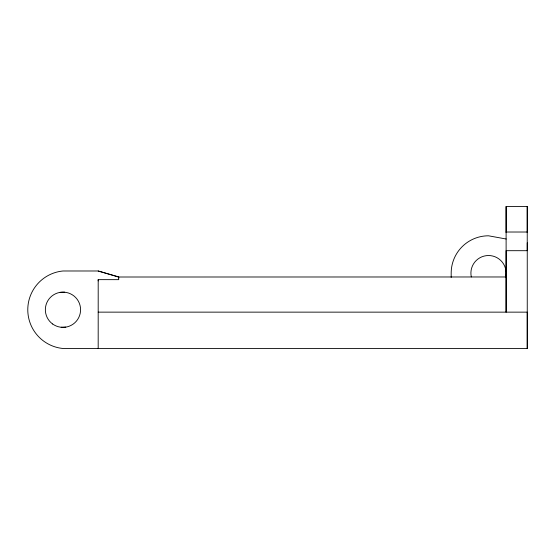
<?xml version="1.0" encoding="UTF-8"?>
<svg xmlns="http://www.w3.org/2000/svg" width="555" height="555" viewBox="0 0 555 555"><rect width="100%" height="100%" fill="white"/><g stroke="black" fill="none" stroke-linecap="round" stroke-linejoin="round"><path stroke-width="0.83" d="M98.186 348.498L98.2 279.644L118.715 279.658L118.715 276.917L98.193 270.993L62.979 270.986A38.933 38.933 0 0 0 62.965 348.491L527.25 348.498L527.25 242.847M118.708 277.965L118.708 277.007L506.111 276.973M506.111 277.965L506.104 312.153L506.104 250.694L527.236 250.694L527.243 206.502L506.111 206.502L506.118 277.528M527.25 348.498L527.25 312.146L98.193 312.139M98.193 280.92L98.2 279.644M60.169 292.353L64.769 292.221M61.175 327.256L65.774 327.124M506.104 232.018L527.236 232.018M506.195 239.018L488.511 235.799A37.331 37.331 0 0 0 451.18 273.129L451.18 277.465M98.2 270.993L118.708 277.091M527.243 206.502L527.25 232.545M506.111 206.502L506.118 232.545M471.32 276.952A17.607 17.607 0 0 1 488.511 255.522A17.607 17.607 0 0 1 505.702 276.952M52.656 324.016A17.607 17.607 0 0 0 80.489 311.535A17.607 17.607 0 0 0 55.764 293.671A17.607 17.607 0 0 0 52.656 324.016"/></g></svg>
